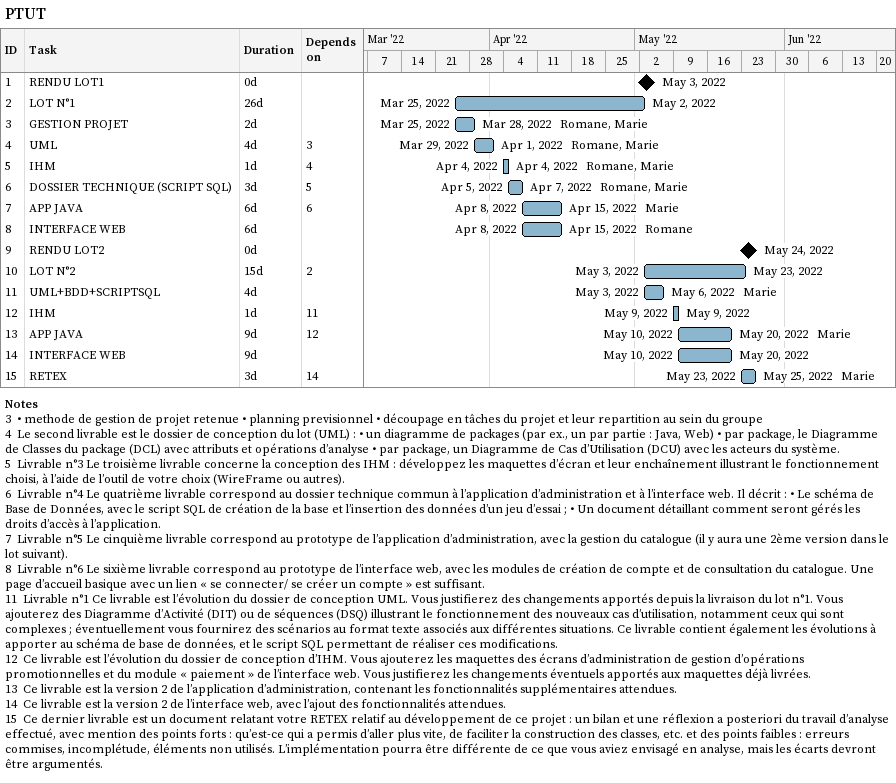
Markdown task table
PTUT

| ID | Task | Duration | Start | Finish | Predecessors | Resources |
|---|---|---|---|---|---|---|
| 1 | RENDU LOT1 | 0d | 2022-05-03 | 2022-05-03 |  |  |
| 2 | LOT N°1 | 26d | 2022-03-25 | 2022-05-02 |  |  |
| 3 | GESTION PROJET | 2d | 2022-03-25 | 2022-03-28 |  | Romane, Marie |
| 4 | UML | 4d | 2022-03-29 | 2022-04-01 | 3 | Romane, Marie |
| 5 | IHM | 1d | 2022-04-04 | 2022-04-04 | 4 | Romane, Marie |
| 6 | DOSSIER TECHNIQUE (SCRIPT SQL) | 3d | 2022-04-05 | 2022-04-07 | 5 | Romane, Marie |
| 7 | APP JAVA | 6d | 2022-04-08 | 2022-04-15 | 6 | Marie |
| 8 | INTERFACE WEB | 6d | 2022-04-08 | 2022-04-15 |  | Romane |
| 9 | RENDU LOT2 | 0d | 2022-05-24 | 2022-05-24 |  |  |
| 10 | LOT N°2 | 15d | 2022-05-03 | 2022-05-23 | 2 |  |
| 11 | UML+BDD+SCRIPTSQL | 4d | 2022-05-03 | 2022-05-06 |  | Marie |
| 12 | IHM | 1d | 2022-05-09 | 2022-05-09 | 11 |  |
| 13 | APP JAVA | 9d | 2022-05-10 | 2022-05-20 | 12 | Marie |
| 14 | INTERFACE WEB | 9d | 2022-05-10 | 2022-05-20 |  |  |
| 15 | RETEX | 3d | 2022-05-23 | 2022-05-25 | 14 | Marie |

Notes
- 3: • methode de gestion de projet retenue • planning previsionnel • découpage en tâches du projet et leur repartition au sein du groupe
- 4: Le second livrable est le dossier de conception du lot (UML) : • un diagramme de packages (par ex., un par partie : Java, Web) • par package, le Diagramme de Classes du package (DCL) avec attributs et opérations d’analyse • par package, un Diagramme de Cas d’Utilisation (DCU) avec les acteurs du système.
- 5: Livrable n°3 Le troisième livrable concerne la conception des IHM : développez les maquettes d’écran et leur enchaînement illustrant le fonctionnement choisi, à l’aide de l’outil de votre choix (WireFrame ou autres).
- 6: Livrable n°4 Le quatrième livrable correspond au dossier technique commun à l’application d’administration et à l’interface web. Il décrit : • Le schéma de Base de Données, avec le script SQL de création de la base et l’insertion des données d’un jeu d’essai ; • Un document détaillant comment seront gérés les droits d’accès à l’application.
- 7: Livrable n°5 Le cinquième livrable correspond au prototype de l’application d’administration, avec la gestion du catalogue (il y aura une 2ème version dans le lot suivant).
- 8: Livrable n°6 Le sixième livrable correspond au prototype de l’interface web, avec les modules de création de compte et de consultation du catalogue. Une page d’accueil basique avec un lien « se connecter/ se créer un compte » est suffisant.
- 11: Livrable n°1 Ce livrable est l’évolution du dossier de conception UML. Vous justifierez des changements apportés depuis la livraison du lot n°1. Vous ajouterez des Diagramme d’Activité (DIT) ou de séquences (DSQ) illustrant le fonctionnement des nouveaux cas d’utilisation, notamment ceux qui sont complexes ; éventuellement vous fournirez des scénarios au format texte associés aux différentes situations. Ce livrable contient également les évolutions à apporter au schéma de base de données, et le script SQL permettant de réaliser ces modifications.
- 12: Ce livrable est l’évolution du dossier de conception d’IHM. Vous ajouterez les maquettes des écrans d’administration de gestion d’opérations promotionnelles et du module « paiement » de l’interface web. Vous justifierez les changements éventuels apportés aux maquettes déjà livrées.
- 13: Ce livrable est la version 2 de l’application d’administration, contenant les fonctionnalités supplémentaires attendues.
- 14: Ce livrable est la version 2 de l’interface web, avec l’ajout des fonctionnalités attendues.
- 15: Ce dernier livrable est un document relatant votre RETEX relatif au développement de ce projet : un bilan et une réflexion a posteriori du travail d’analyse effectué, avec mention des points forts : qu’est-ce qui a permis d’aller plus vite, de faciliter la construction des classes, etc. et des points faibles : erreurs commises, incomplétude, éléments non utilisés. L’implémentation pourra être différente de ce que vous aviez envisagé en analyse, mais les écarts devront être argumentés.
